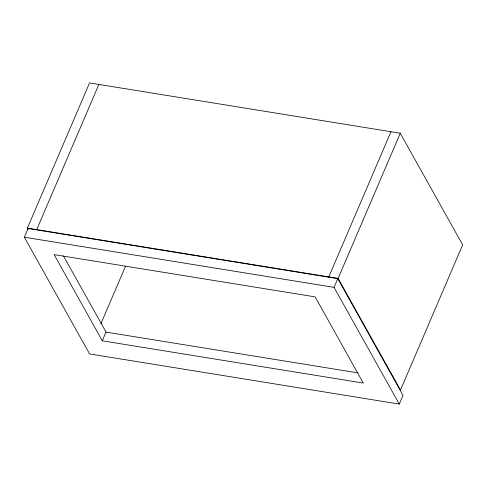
<?xml version="1.0" encoding="UTF-8"?>
<svg xmlns="http://www.w3.org/2000/svg" width="487" height="487" viewBox="0 0 487 487"><rect width="100%" height="100%" fill="white"/><g stroke="black" fill="none" stroke-linecap="round" stroke-linejoin="round"><path stroke-width="0.73" d="M27.382 228.099L89.541 82.924L400.271 133.237L462.65 244.851L400.491 390.026L338.112 278.412L27.382 228.099L28.124 229.42M24.35 237.212L28.082 228.5L337.771 278.643L403.005 395.365L399.273 404.076L89.584 353.927L24.35 237.212L334.045 287.354L399.273 404.076M36.708 229.608L98.861 84.434M100.955 323.618L125.463 266.389M102.294 340.809L54.124 254.61L315.138 296.875L363.308 383.068L102.294 340.809L106.026 332.097L63.413 255.845M328.792 276.902L390.945 131.727M334.045 287.354L337.771 278.643M338.112 278.412L400.271 133.237M106.026 332.097L358.036 372.902"/></g></svg>
